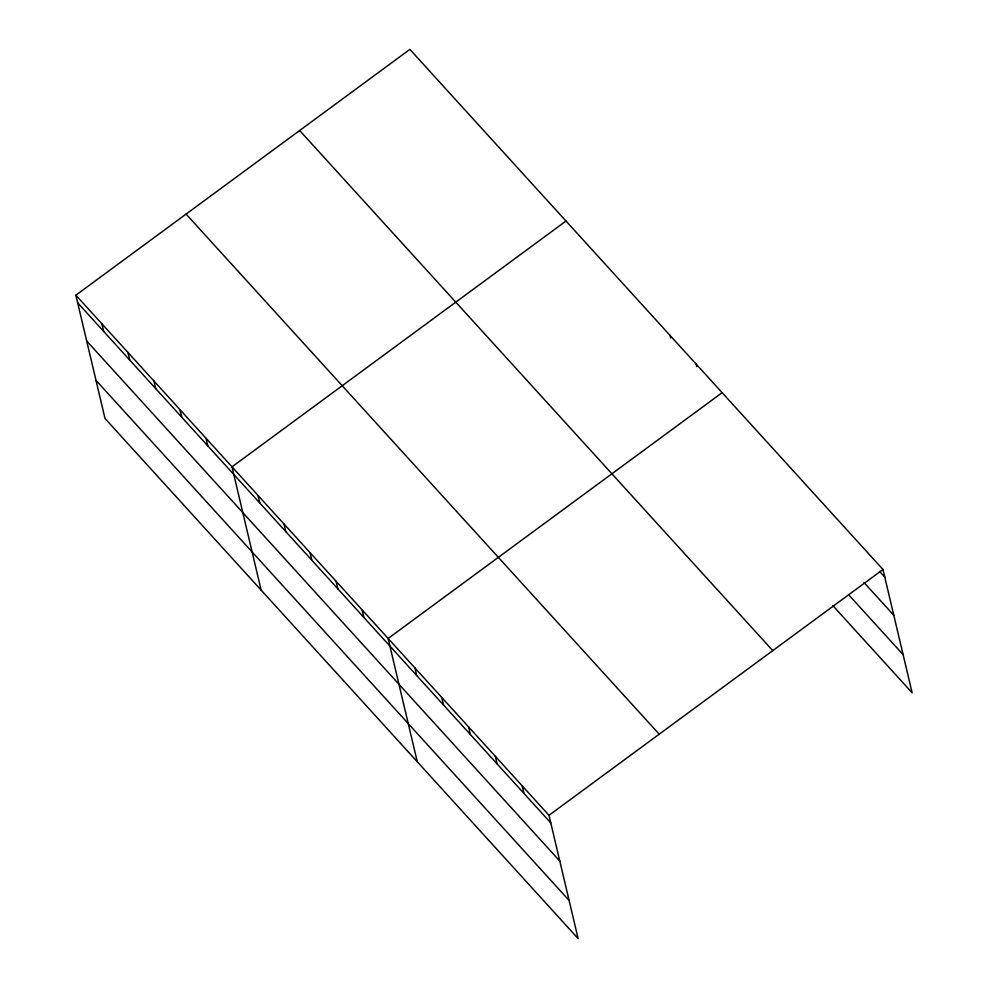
<?xml version="1.0" encoding="UTF-8"?>
<svg xmlns="http://www.w3.org/2000/svg" width="988" height="988" viewBox="0 0 988 988"><rect width="100%" height="100%" fill="white"/><g stroke="black" fill="none" stroke-linecap="round" stroke-linejoin="round"><path stroke-width="1.48" d="M75.866 295.202L548.982 815.31L578.128 938.6L105.012 418.492L75.866 295.202L409.872 49.4L882.988 569.508L912.134 692.798L832.736 605.508M566.001 221.04L231.995 466.842L261.141 590.132M722.129 392.668L388.123 638.47L417.269 761.76M548.982 815.31L882.988 569.508M879.629 571.435L884.779 577.103M863.907 582.414L893.807 615.277M849.482 595.678L903.106 654.624M299.648 130.515L772.764 650.623M186.09 214.087L659.206 734.195M77.657 302.797L550.785 822.905M86.685 340.971L559.801 861.079M95.984 380.318L569.1 900.426M696.108 364.066L696.701 366.597M670.086 335.463L670.679 337.995M522.17 785.831L523.973 793.426M495.371 756.363L497.162 763.959M468.559 726.896L470.35 734.492M441.747 697.417L443.538 705.012M414.935 667.95L416.726 675.545M362.102 609.868L363.905 617.463M336.081 581.265L337.884 588.86M310.059 552.65L311.85 560.245M284.038 524.048L285.828 531.643M258.016 495.445L259.807 503.04M205.973 438.227L207.764 445.823M179.952 409.625L181.743 417.22M153.93 381.022L155.721 388.617M127.909 352.407L129.7 360.015M101.888 323.805L103.678 331.4"/></g></svg>
